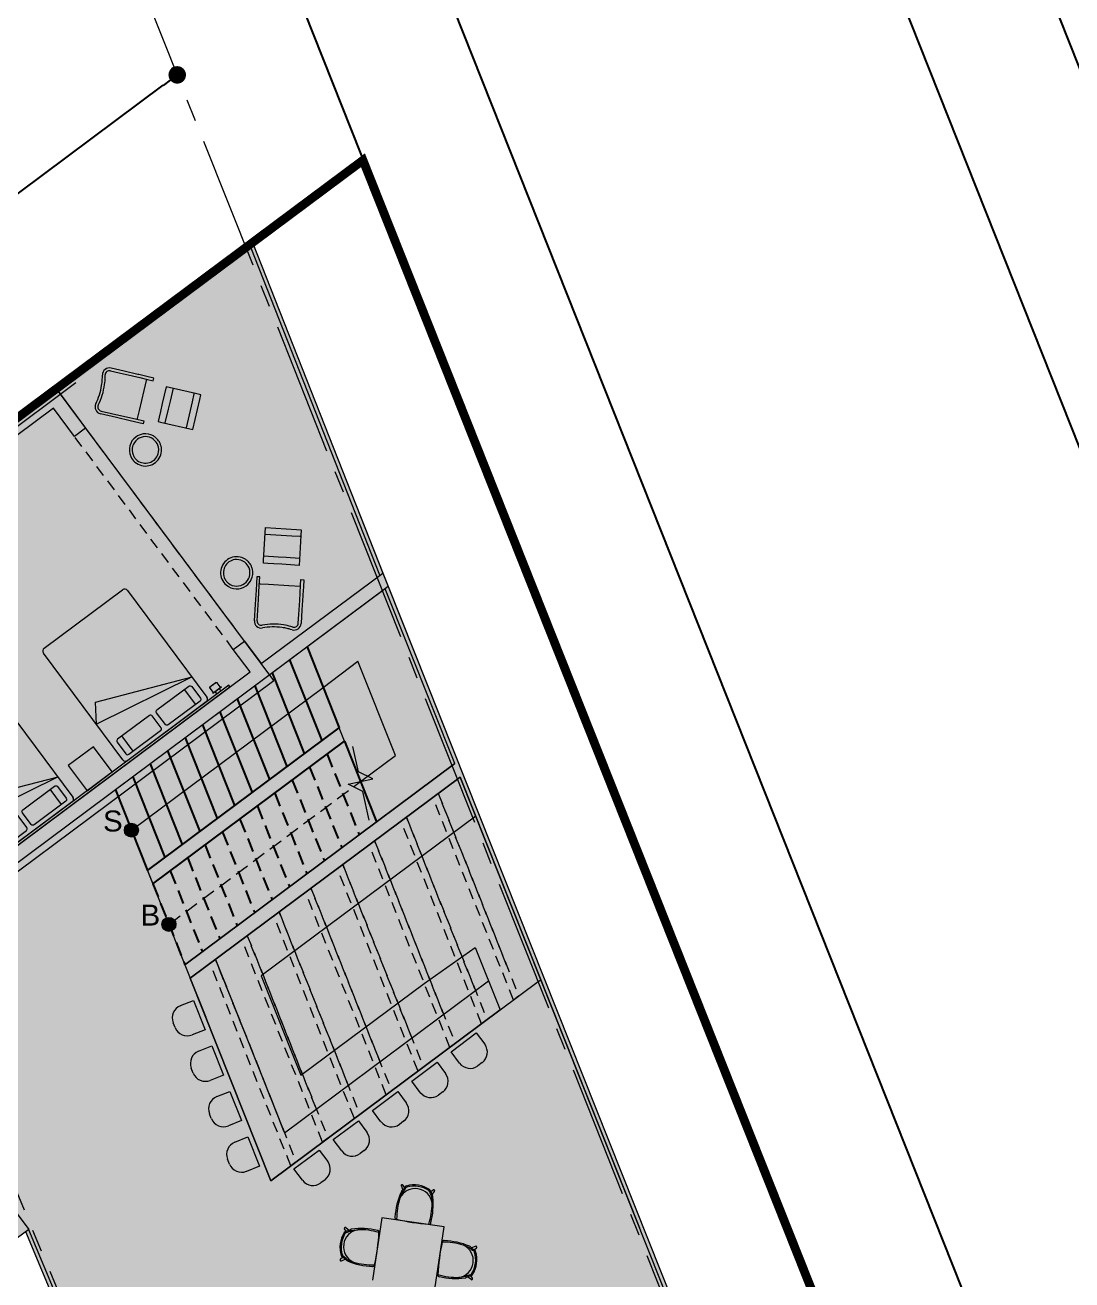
# Model space of a CAD drawing. Header units: metres. Extents: x -466 to 1322, y -1072 to 50.
# Drawn here: x 445.63 to 460.6, y -182.42 to -164.48 of the extents above; entities that cross this region are included whole.
import ezdxf

# ---------------------------------------------------------------- set-up
doc = ezdxf.new("R2010")
doc.units = ezdxf.units.M
for name, pattern in [('B1 P BAJA$0$HIDDEN', [9.525, 6.35, -3.175]), ('CENTER2', [28.575, 19.05, -3.175, 3.175, -3.175]), ('Hidden 1_16_', [0.002381, 0.001587, -0.00079375]), ('OCULTA2', [0.3, 0.2, -0.1])]:
    doc.linetypes.add(name, pattern=pattern)
for name, color, linetype, lineweight in [('A - Hatch muros', 4, 'Continuous', 0), ('A - MURO BAJO', 2, 'Continuous', 0), ('A - PROY', 250, 'B1 P BAJA$0$HIDDEN', 0), ('A-COTAS', 41, 'Continuous', 0), ('A-EJES', 61, 'CENTER2', 0), ('A-MUEBLES', 5, 'Continuous', 0), ('A-MURO INT', 4, 'Continuous', 0), ('S-STRS-ANNO', 30, 'Continuous', 9)]:
    doc.layers.add(name, color=color, linetype=linetype, lineweight=lineweight)
for name, color, linetype in [('AKU_Escalera', 5, 'Continuous'), ('AKU_Poligono', 1, 'Continuous'), ('Poligono Fisico', 3, 'Continuous')]:
    doc.layers.add(name, color=color, linetype=linetype)
for name, color, linetype, lineweight, true_color in [('Hatch escaleras', 7, 'Continuous', 0, 0x78372d), ('Hatch Exterior', 7, 'Continuous', 0, 0xa99b89), ('Hatch Interior', 7, 'Continuous', 0, 0xaf6350)]:
    doc.layers.add(name, color=color, linetype=linetype, lineweight=lineweight, true_color=true_color)
doc.styles.get("Standard").update_dxf_attribs({"font": 'arial.ttf'})
doc.dimstyles.new('ISO-25', dxfattribs={"dimscale": 0.1, "dimtxt": 2.5, "dimasz": 2.5, "dimexe": 1.25, "dimexo": 0.625, "dimtad": 1, "dimdsep": 46, "dimtxsty": 'Standard', "dimblk": 'DOT', "dimcen": 2.5, "dimadec": 0, "dimazin": 0, "dimtfac": 1, "dimtmove": 0, "dimatfit": 3, "dimfxl": 1, "dimarcsym": 0})

# ---------------------------------------------------------------- blocks, each defined once
blk = doc.blocks.new('Mure02pl')
at = {"color": 0, "linetype": 'ByBlock'}
for p, q in [((-0.75, -1.975), (-0.75, -0.075)), ((-0.7, -0.025), (0.7, -0.025)), ((-0.557, -0.086), (-0.557, -0.356)), ((0.557, -0.086), (0.557, -0.356)), ((0.75, -0.075), (0.75, -1.975)), ((0.571, -0.969), (-0.755, -0.433)), ((-0.755, -0.433), (0.749, -0.707)), ((0.749, -0.707), (0.571, -0.969)), ((0.7, -2.025), (-0.7, -2.025))]:
    blk.add_line(p, q, dxfattribs=at)
for points in [[(-0.068, -0.356), (-0.634, -0.356, -0.414214), (-0.664, -0.326), (-0.664, -0.116, -0.414214), (-0.634, -0.086), (-0.068, -0.086, -0.414214), (-0.038, -0.116), (-0.038, -0.326, -0.414214)], [(0.068, -0.356), (0.634, -0.356, 0.414214), (0.664, -0.326), (0.664, -0.116, 0.414214), (0.634, -0.086), (0.068, -0.086, 0.414214), (0.038, -0.116), (0.038, -0.326, 0.414214)]]:
    blk.add_lwpolyline(points, format="xyb", close=True, dxfattribs=at)
for centre, start, end in [((-0.7, -0.075), 90, 180), ((0.7, -0.075), 0, 90), ((-0.7, -1.975), 180, 270), ((0.7, -1.975), 270, 0)]:
    blk.add_arc(centre, 0.05, start, end, dxfattribs=at)
blk = doc.blocks.new('_Dot')
at = {"color": 0, "linetype": 'ByBlock', "lineweight": -2}
blk.add_line((-0.5, 0), (-1, 0), dxfattribs=at)
at = {"color": 0, "linetype": 'ByBlock', "const_width": 0.5}
blk.add_lwpolyline([(-0.25, 0, 1), (0.25, 0, 1)], format="xyb", close=True, dxfattribs=at)
blk = doc.blocks.new('*D59')
at = {"layer": 'A-COTAS', "color": 0, "lineweight": -2, "transparency": 16777216}
for p, q in [((447.771, -165.14), (447.734, -165.089)), ((441.175, -170.134), (447.608, -165.339)), ((440.937, -170.234), (440.9, -170.184))]:
    blk.add_line(p, q, dxfattribs=at)
at = {"layer": 'Defpoints', "color": 0, "transparency": 16777216}
for p in [(447.809, -165.19), (447.809, -165.19), (440.974, -170.284)]:
    blk.add_point(p, dxfattribs=at)
at = {"layer": 'A-COTAS', "color": 0, "lineweight": -2, "transparency": 16777216, "xscale": 0.25, "yscale": 0.25, "zscale": 0.25}
for p, rotation in [((447.809, -165.19), 36.6996102329027), ((440.974, -170.284), 216.6996102329027)]:
    blk.add_blockref('_Dot', p, dxfattribs=dict(at, rotation=rotation))
at = {"layer": 'A-COTAS', "color": 0, "transparency": 16777216, "insert": (444.278, -167.584), "char_height": 0.25, "attachment_point": 5, "rotation": 36.6996}
blk.add_mtext('8.52', dxfattribs=at)

msp = doc.modelspace()

# ---------------------------------------------------------------- hatches: boundary and pattern name
at = {"layer": 'A - Hatch muros', "transparency": 33554687}
h = msp.add_hatch(color=256, dxfattribs=at)
h.dxf.hatch_style = 1
h.paths.add_polyline_path([(420.665, -194.983), (419.341, -195.968), (418.267, -194.526), (416.663, -195.721), (417.738, -197.164), (413.467, -200.347), (408.291, -197.845), (446.082, -169.677), (446.5, -170.238), (446.34, -170.357), (446.041, -169.956), (408.675, -197.808), (413.445, -200.114), (417.458, -197.123), (416.383, -195.68), (418.307, -194.245), (419.383, -195.689), (420.545, -194.822), (421.066, -194.434), (418.855, -191.467), (419.015, -191.348), (421.346, -194.475), (420.665, -194.983)])
h = msp.add_hatch(color=256, dxfattribs=at)
h.dxf.hatch_style = 1
h.paths.add_polyline_path([(450.823, -172.504), (443.116, -178.248), (445.686, -181.695), (445.526, -181.815), (444.211, -180.051), (443.81, -180.35), (443.691, -180.189), (444.092, -179.891), (442.119, -177.245), (439.554, -179.157), (439.434, -178.997), (442, -177.084), (440.924, -175.641), (438.519, -177.434), (439.116, -178.236), (438.956, -178.355), (438.239, -177.393), (440.805, -175.481), (440.625, -175.24), (440.786, -175.121), (441.144, -175.602), (442.748, -174.407), (442.867, -174.567), (441.264, -175.762), (442.997, -178.087), (444.44, -177.012), (443.185, -175.328), (443.345, -175.208), (444.6, -176.892), (448.85, -173.725), (448.611, -173.404), (448.771, -173.285), (449.01, -173.605), (450.746, -172.311)])
h = msp.add_hatch(color=256, dxfattribs=at)
h.dxf.hatch_style = 1
h.paths.add_polyline_path([(447.384, -176.564), (447.461, -176.756), (450.2, -174.714), (450.123, -174.522)])
at = {"layer": 'Hatch escaleras', "transparency": 33554687}
h = msp.add_hatch(color=256, dxfattribs=at)
h.dxf.hatch_style = 1
h.paths.add_polyline_path([(446.925, -175.409), (447.92, -177.91), (451.776, -175.036), (450.781, -172.535)])
at = {"layer": 'Hatch Exterior', "transparency": 33554687}
h = msp.add_hatch(color=256, dxfattribs=at)
h.dxf.hatch_style = 1
h.paths.add_polyline_path([(452.157, -197.322), (445.643, -181.728), (426.443, -196.038), (425.129, -194.274), (443.848, -180.321), (442.653, -178.718), (449.19, -173.846), (446.082, -169.677), (448.887, -167.586), (459.547, -194.427)])
at = {"layer": 'Hatch Interior', "transparency": 33554687}
h = msp.add_hatch(color=256, dxfattribs=at)
h.dxf.hatch_style = 1
edge = h.paths.add_edge_path()
edge.add_line((417.738, -197.164), (419.386, -199.375))
edge.add_arc((419.72, -199.99), 0.7, 36.6996, 118.5178, ccw=False)
edge.add_line((420.281, -199.571), (421.644, -198.555))
edge.add_line((421.644, -198.555), (425.111, -200.231))
edge.add_line((425.111, -200.231), (423.817, -202.907))
edge.add_line((423.817, -202.907), (449.746, -215.443))
edge.add_line((449.746, -215.443), (452.227, -210.311))
edge.add_line((452.227, -210.311), (452.879, -208.96))
edge.add_line((452.879, -208.96), (426.283, -196.158))
edge.add_line((426.283, -196.158), (424.968, -194.394))
edge.add_line((424.968, -194.394), (443.848, -180.321))
edge.add_line((443.848, -180.321), (442.653, -178.718))
edge.add_line((442.653, -178.718), (449.19, -173.846))
edge.add_line((449.19, -173.846), (446.082, -169.677))
edge.add_line((446.082, -169.677), (408.291, -197.845))
edge.add_line((408.291, -197.845), (413.467, -200.347))
edge.add_line((413.467, -200.347), (417.738, -197.164))
at = {"layer": 'S-STRS-ANNO', "lineweight": 0}
h = msp.add_hatch(color=256, dxfattribs=at)
h.dxf.hatch_style = 1
edge = h.paths.add_edge_path()
edge.add_arc((447.154, -175.986), 0.1, 0, 360)
h = msp.add_hatch(color=256, dxfattribs=at)
h.dxf.hatch_style = 1
edge = h.paths.add_edge_path()
edge.add_arc((447.69, -177.333), 0.1, 0, 360)

# ---------------------------------------------------------------- linework, layer by layer
at = {"layer": 'A - MURO BAJO'}
for p, q in [((451.853, -175.228), (454.417, -181.67)), ((452.075, -175.786), (449.01, -178.07)), ((452.069, -177.665), (452.423, -178.556)), ((447.996, -178.103), (448.218, -178.66)), ((449.149, -180.998), (447.996, -178.103)), ((452.423, -178.556), (449.149, -180.998))]:
    msp.add_line(p, q, dxfattribs=at)
at = {"layer": 'A - MURO BAJO', "ltscale": 0.05}
for p, q in [((448.357, -177.834), (449.342, -180.313)), ((449.342, -180.313), (452.258, -178.14))]:
    msp.add_line(p, q, dxfattribs=at)
for points in [[(444.786, -170.642), (448.887, -167.586), (450.746, -172.311)], [(450.705, -172.342), (448.865, -167.665), (444.815, -170.68)], [(450.823, -172.504), (459.547, -194.427), (452.157, -197.322), (447.57, -186.34), (445.643, -181.728)], [(451.776, -175.036), (450.781, -172.535)], [(458.743, -192.541), (451.853, -175.228)], [(449.575, -179.491), (451.337, -178.178), (452.069, -177.665)], [(449.01, -178.07), (449.575, -179.491)], [(445.684, -181.697), (447.616, -186.321), (447.616, -186.321), (451.413, -195.412)]]:
    msp.add_lwpolyline(points, dxfattribs=at)
at = {"layer": 'A - MURO BAJO'}
msp.add_lwpolyline([(451.776, -175.036), (447.92, -177.91), (447.996, -178.103), (451.853, -175.228)], dxfattribs=at)
at = {"layer": 'A - PROY', "color": 250, "linetype": 'Hidden 1_16_', "ltscale": 100}
for points in [[(448.611, -173.404), (446.34, -170.357)], [(448.771, -173.285), (446.5, -170.238)], [(452.517, -177.916), (451.54, -175.461), (452.692, -178.357), (452.615, -178.415), (451.463, -175.519)], [(452.062, -178.255), (451.085, -175.8), (452.238, -178.696), (452.16, -178.754), (451.008, -175.858)], [(451.607, -178.594), (450.631, -176.139), (451.783, -179.035), (451.705, -179.093), (450.553, -176.197)], [(451.152, -178.932), (450.176, -176.478), (451.328, -179.374), (451.251, -179.432), (450.098, -176.536)], [(450.698, -179.271), (449.721, -176.817), (450.873, -179.713), (450.796, -179.771), (449.644, -176.875)], [(450.243, -179.61), (449.266, -177.156), (450.418, -180.052), (450.341, -180.11), (449.189, -177.214)], [(449.788, -179.949), (448.811, -177.495), (449.964, -180.391), (449.886, -180.448), (448.734, -177.553)], [(449.334, -180.288), (448.357, -177.834), (449.509, -180.73), (449.432, -180.787), (448.28, -177.892)]]:
    msp.add_lwpolyline(points, dxfattribs=at)
at = {"layer": 'A - PROY'}
msp.add_lwpolyline([(451.853, -175.228), (447.996, -178.103), (449.149, -180.998), (452.967, -178.151), (453.005, -178.124), (451.853, -175.228)], dxfattribs=at)
at = {"layer": 'A-EJES', "ltscale": 0.1}
for p, q in [((459.458, -194.462), (447.271, -163.837)), ((452.233, -197.238), (440.431, -168.983)), ((446.36, -169.594), (404.656, -200.679))]:
    msp.add_line(p, q, dxfattribs=at)
at = {"layer": 'A-MUEBLES', "lineweight": 0}
for p, q in [((446.854, -169.42), (446.977, -169.449)), ((447.053, -169.426), (446.863, -169.381)), ((446.977, -169.449), (447.171, -169.494)), ((447.248, -169.471), (447.053, -169.426)), ((447.171, -169.494), (447.274, -169.518)), ((447.261, -169.474), (447.248, -169.471)), ((447.373, -169.5), (447.261, -169.474)), ((447.475, -169.524), (447.373, -169.5)), ((447.274, -169.518), (447.386, -169.544)), ((447.368, -169.54), (447.33, -169.703)), ((447.386, -169.544), (447.465, -169.563)), ((447.465, -169.563), (447.475, -169.524)), ((447.651, -169.647), (447.595, -169.888)), ((448.069, -169.744), (447.651, -169.647)), ((447.33, -169.703), (447.264, -169.989)), ((448.032, -170.259), (448.132, -169.829)), ((448.148, -169.762), (448.069, -169.744)), ((448.132, -169.829), (448.148, -169.762)), ((446.94, -170.087), (446.711, -170.034)), ((446.72, -169.995), (447.016, -170.064)), ((447.264, -169.989), (447.238, -170.101)), ((447.569, -170.001), (447.55, -170.082)), ((447.595, -169.888), (447.569, -170.001)), ((447.135, -170.133), (446.94, -170.087)), ((447.016, -170.064), (447.211, -170.109)), ((447.323, -170.176), (447.135, -170.133)), ((447.211, -170.109), (447.332, -170.137)), ((447.238, -170.101), (447.234, -170.115)), ((447.332, -170.137), (447.323, -170.176)), ((447.55, -170.082), (447.536, -170.144)), ((447.536, -170.144), (447.571, -170.152)), ((447.571, -170.152), (448.032, -170.259)), ((449.044, -172.134), (449.073, -171.661)), ((449.073, -171.661), (449.513, -171.688)), ((449.513, -171.688), (449.582, -171.692)), ((449.577, -171.773), (449.55, -172.201)), ((449.582, -171.692), (449.577, -171.773)), ((449.041, -172.17), (449.044, -172.134)), ((449.104, -172.174), (449.041, -172.17)), ((449.188, -172.179), (449.104, -172.174)), ((449.303, -172.186), (449.188, -172.179)), ((449.55, -172.201), (449.303, -172.186)), ((448.949, -172.365), (448.937, -172.557)), ((448.989, -172.367), (448.949, -172.365)), ((448.982, -172.491), (448.989, -172.367)), ((448.937, -172.557), (448.925, -172.757)), ((448.969, -172.69), (448.982, -172.491)), ((448.997, -172.468), (448.983, -172.467)), ((449.112, -172.475), (448.997, -172.468)), ((449.405, -172.493), (449.112, -172.475)), ((449.572, -172.503), (449.405, -172.493)), ((449.566, -172.599), (449.573, -172.484)), ((449.573, -172.484), (449.578, -172.403)), ((449.578, -172.403), (449.618, -172.406)), ((449.612, -172.51), (449.605, -172.625)), ((449.618, -172.406), (449.612, -172.51)), ((448.951, -172.994), (448.969, -172.69)), ((449.547, -172.904), (449.56, -172.704)), ((449.56, -172.704), (449.566, -172.599)), ((449.604, -172.638), (449.592, -172.837)), ((449.605, -172.625), (449.604, -172.638)), ((448.925, -172.757), (448.911, -172.992)), ((449.54, -173.03), (449.547, -172.904)), ((449.592, -172.837), (449.58, -173.033))]:
    msp.add_line(p, q, dxfattribs=at)
at = {"layer": 'A-MUEBLES', "color": 254, "lineweight": 0}
for p, q in [((447.749, -169.67), (447.706, -169.855)), ((447.706, -169.855), (447.679, -169.967)), ((448.022, -169.863), (447.935, -170.237)), ((448.048, -169.75), (448.022, -169.863)), ((448.051, -169.74), (448.048, -169.75)), ((447.679, -169.967), (447.633, -170.166)), ((449.449, -171.784), (449.066, -171.761)), ((449.565, -171.791), (449.449, -171.784)), ((449.576, -171.792), (449.565, -171.791)), ((449.252, -172.083), (449.048, -172.07)), ((449.367, -172.09), (449.252, -172.083)), ((449.557, -172.101), (449.367, -172.09))]:
    msp.add_line(p, q, dxfattribs=at)
at = {"layer": 'A-MUEBLES'}
for p, q in [((448.368, -173.876), (448.277, -173.944)), ((448.277, -173.944), (448.294, -173.931)), ((448.277, -173.956), (448.323, -174.017)), ((448.317, -174.028), (448.437, -173.938)), ((448.44, -173.942), (448.32, -174.032)), ((448.351, -173.889), (448.368, -173.876)), ((448.425, -173.94), (448.379, -173.879)), ((448.435, -173.997), (448.41, -173.964)), ((448.437, -173.938), (448.435, -173.94)), ((448.44, -173.942), (448.437, -173.938)), ((448.438, -173.943), (448.44, -173.942)), ((448.319, -174.027), (448.317, -174.028)), ((448.317, -174.028), (448.32, -174.032)), ((448.32, -174.032), (448.322, -174.03)), ((448.349, -174.009), (448.374, -174.042)), ((448.435, -173.997), (448.374, -174.042))]:
    msp.add_line(p, q, dxfattribs=at)
at = {"layer": 'A-MUEBLES', "color": 5}
for p, q in [((447.856, -178.495), (448.044, -178.42)), ((448.044, -178.42), (448.21, -178.839)), ((447.779, -178.809), (447.751, -178.739)), ((448.21, -178.839), (448.022, -178.913)), ((451.723, -179.155), (452.083, -178.886)), ((452.083, -178.886), (452.204, -179.048)), ((448.115, -179.146), (448.303, -179.071)), ((448.303, -179.071), (448.469, -179.489)), ((451.844, -179.317), (451.723, -179.155)), ((451.161, -179.573), (451.522, -179.304)), ((451.522, -179.304), (451.643, -179.466)), ((452.166, -179.31), (452.106, -179.355)), ((448.037, -179.459), (448.01, -179.389)), ((448.469, -179.489), (448.281, -179.564)), ((448.373, -179.796), (448.562, -179.721)), ((448.562, -179.721), (448.728, -180.139)), ((450.6, -179.992), (450.961, -179.723)), ((450.961, -179.723), (451.082, -179.885)), ((451.283, -179.735), (451.161, -179.573)), ((451.605, -179.729), (451.545, -179.774)), ((448.296, -180.109), (448.269, -180.04)), ((450.721, -180.154), (450.6, -179.992)), ((448.728, -180.139), (448.54, -180.214)), ((450.039, -180.41), (450.4, -180.141)), ((450.4, -180.141), (450.521, -180.303)), ((451.044, -180.147), (450.984, -180.192)), ((448.632, -180.446), (448.82, -180.372)), ((448.82, -180.372), (448.987, -180.79)), ((450.16, -180.572), (450.039, -180.41)), ((449.478, -180.829), (449.839, -180.56)), ((449.839, -180.56), (449.96, -180.722)), ((450.483, -180.566), (450.423, -180.611)), ((448.555, -180.76), (448.527, -180.69)), ((448.987, -180.79), (448.799, -180.865)), ((449.599, -180.991), (449.478, -180.829)), ((449.922, -180.984), (449.862, -181.029)), ((451.03, -181.158), (450.991, -181.247)), ((451.014, -181.078), (451.034, -181.131)), ((451.061, -181.093), (451.036, -181.061)), ((451.433, -181.152), (451.466, -181.128)), ((451.483, -181.151), (451.447, -181.195)), ((451.442, -181.223), (451.452, -181.319)), ((450.732, -181.528), (450.602, -182.419)), ((451.623, -181.658), (450.732, -181.528)), ((450.224, -181.721), (450.2, -181.688)), ((450.223, -181.671), (450.267, -181.705)), ((450.295, -181.71), (450.391, -181.698)), ((451.493, -182.548), (451.623, -181.658)), ((451.988, -181.955), (451.899, -181.918)), ((452.068, -181.937), (452.016, -181.958)), ((452.054, -181.984), (452.086, -181.959)), ((450.173, -182.094), (450.142, -182.119)), ((450.159, -182.142), (450.211, -182.12)), ((450.239, -182.123), (450.329, -182.16)), ((451.932, -182.368), (451.836, -182.38)), ((452.004, -182.407), (451.96, -182.373)), ((452.003, -182.358), (452.027, -182.391))]:
    msp.add_line(p, q, dxfattribs=at)
at = {"layer": 'A-MUEBLES'}
msp.add_lwpolyline([(444.855, -176.665), (444.873, -176.689), (448.563, -173.938), (448.545, -173.914), (444.855, -176.665)], dxfattribs=at)
at = {"layer": 'A-MUEBLES', "flags": 128}
for points in [[(448.277, -173.956), (448.277, -173.955), (448.277, -173.955), (448.276, -173.955), (448.276, -173.954), (448.276, -173.954), (448.276, -173.954), (448.276, -173.953), (448.276, -173.953), (448.276, -173.952), (448.276, -173.952), (448.275, -173.952), (448.275, -173.951), (448.275, -173.951), (448.275, -173.951), (448.275, -173.95), (448.275, -173.95), (448.275, -173.95), (448.275, -173.949), (448.275, -173.949), (448.275, -173.948), (448.275, -173.948), (448.276, -173.948), (448.276, -173.947), (448.276, -173.947), (448.276, -173.947), (448.276, -173.946), (448.276, -173.946), (448.276, -173.946), (448.276, -173.945), (448.277, -173.945), (448.277, -173.945), (448.277, -173.944), (448.277, -173.944)], [(448.277, -173.944), (448.279, -173.942), (448.281, -173.939), (448.283, -173.937), (448.285, -173.935), (448.286, -173.934)], [(448.286, -173.934), (448.296, -173.926), (448.306, -173.918), (448.31, -173.915)], [(448.331, -173.899), (448.331, -173.899), (448.331, -173.899), (448.331, -173.899), (448.331, -173.899), (448.331, -173.899), (448.33, -173.899), (448.33, -173.899), (448.33, -173.9), (448.33, -173.9), (448.33, -173.9), (448.33, -173.9), (448.33, -173.9), (448.329, -173.9), (448.329, -173.9), (448.329, -173.901), (448.329, -173.901), (448.328, -173.901), (448.328, -173.901), (448.328, -173.901), (448.328, -173.902), (448.327, -173.902), (448.327, -173.902), (448.327, -173.902), (448.326, -173.902), (448.326, -173.903), (448.326, -173.903), (448.325, -173.903), (448.325, -173.904), (448.324, -173.904), (448.324, -173.904), (448.324, -173.904), (448.323, -173.905), (448.323, -173.905), (448.323, -173.905), (448.322, -173.906), (448.322, -173.906), (448.321, -173.906), (448.321, -173.906), (448.32, -173.907), (448.32, -173.907), (448.32, -173.907), (448.319, -173.908), (448.319, -173.908), (448.318, -173.908), (448.318, -173.909), (448.318, -173.909), (448.317, -173.909), (448.317, -173.91), (448.316, -173.91), (448.316, -173.91), (448.316, -173.91), (448.315, -173.911), (448.315, -173.911), (448.315, -173.911), (448.314, -173.911), (448.314, -173.912), (448.314, -173.912), (448.313, -173.912), (448.313, -173.912), (448.313, -173.913), (448.312, -173.913), (448.312, -173.913), (448.312, -173.913), (448.312, -173.913), (448.311, -173.914), (448.311, -173.914), (448.311, -173.914), (448.311, -173.914), (448.311, -173.914), (448.311, -173.914), (448.31, -173.914), (448.31, -173.914), (448.31, -173.914), (448.31, -173.914), (448.31, -173.915), (448.31, -173.915), (448.31, -173.915), (448.31, -173.915)], [(448.31, -173.915), (448.31, -173.915), (448.31, -173.915), (448.31, -173.915), (448.31, -173.915), (448.31, -173.914), (448.31, -173.914), (448.31, -173.914), (448.311, -173.914), (448.311, -173.914), (448.311, -173.914), (448.311, -173.914), (448.311, -173.914), (448.311, -173.914), (448.312, -173.913), (448.312, -173.913), (448.312, -173.913), (448.312, -173.913), (448.313, -173.913), (448.313, -173.912), (448.313, -173.912), (448.313, -173.912), (448.314, -173.912), (448.314, -173.912), (448.314, -173.911), (448.315, -173.911), (448.315, -173.911), (448.315, -173.911), (448.316, -173.91), (448.316, -173.91), (448.317, -173.91), (448.317, -173.909), (448.317, -173.909), (448.318, -173.909), (448.318, -173.909), (448.319, -173.908), (448.319, -173.908), (448.319, -173.908), (448.32, -173.907), (448.32, -173.907), (448.321, -173.907), (448.321, -173.906), (448.321, -173.906), (448.322, -173.906), (448.322, -173.905), (448.323, -173.905), (448.323, -173.905), (448.324, -173.905), (448.324, -173.904), (448.324, -173.904), (448.325, -173.904), (448.325, -173.903), (448.325, -173.903), (448.326, -173.903), (448.326, -173.903), (448.326, -173.902), (448.327, -173.902), (448.327, -173.902), (448.327, -173.902), (448.328, -173.901), (448.328, -173.901), (448.328, -173.901), (448.329, -173.901), (448.329, -173.901), (448.329, -173.9), (448.329, -173.9), (448.329, -173.9), (448.33, -173.9), (448.33, -173.9), (448.33, -173.9), (448.33, -173.9), (448.33, -173.9), (448.33, -173.899), (448.33, -173.899), (448.331, -173.899), (448.331, -173.899), (448.331, -173.899), (448.331, -173.899), (448.331, -173.899)], [(448.331, -173.899), (448.341, -173.892), (448.351, -173.885), (448.356, -173.882)], [(448.356, -173.882), (448.359, -173.881), (448.361, -173.879), (448.364, -173.878), (448.367, -173.877), (448.368, -173.876)], [(448.368, -173.876), (448.369, -173.876), (448.369, -173.876), (448.369, -173.876), (448.37, -173.876), (448.37, -173.876), (448.37, -173.876), (448.371, -173.876), (448.371, -173.876), (448.371, -173.876), (448.372, -173.876), (448.372, -173.876), (448.373, -173.876), (448.373, -173.876), (448.373, -173.876), (448.374, -173.876), (448.374, -173.876), (448.374, -173.876), (448.375, -173.876), (448.375, -173.876), (448.376, -173.876), (448.376, -173.876), (448.376, -173.877), (448.377, -173.877), (448.377, -173.877), (448.377, -173.877), (448.377, -173.877), (448.378, -173.878), (448.378, -173.878), (448.378, -173.878), (448.379, -173.878), (448.379, -173.879), (448.379, -173.879), (448.379, -173.879)], [(448.42, -173.952), (448.42, -173.951), (448.421, -173.951), (448.422, -173.95), (448.422, -173.95), (448.423, -173.95), (448.423, -173.949), (448.423, -173.949), (448.423, -173.949), (448.424, -173.949), (448.424, -173.949)], [(448.424, -173.949), (448.424, -173.949), (448.423, -173.949), (448.423, -173.949), (448.423, -173.949)], [(448.425, -173.94), (448.425, -173.941), (448.425, -173.941), (448.425, -173.941), (448.425, -173.941), (448.425, -173.941), (448.426, -173.942), (448.426, -173.942), (448.426, -173.942), (448.426, -173.942), (448.426, -173.943), (448.426, -173.943), (448.426, -173.943), (448.426, -173.943), (448.426, -173.944), (448.426, -173.944), (448.426, -173.944), (448.426, -173.944), (448.426, -173.944), (448.426, -173.945), (448.426, -173.945), (448.426, -173.945), (448.426, -173.945), (448.426, -173.946), (448.426, -173.946), (448.426, -173.946), (448.426, -173.946), (448.425, -173.946), (448.425, -173.947), (448.425, -173.947), (448.425, -173.947), (448.425, -173.947), (448.425, -173.947), (448.425, -173.948), (448.425, -173.948), (448.424, -173.948), (448.424, -173.948), (448.424, -173.948), (448.424, -173.949), (448.424, -173.949)], [(448.331, -174.018), (448.331, -174.018), (448.33, -174.018), (448.33, -174.018), (448.33, -174.018), (448.33, -174.019), (448.329, -174.019), (448.329, -174.019), (448.329, -174.019), (448.329, -174.019), (448.329, -174.019), (448.328, -174.019), (448.328, -174.019), (448.328, -174.019), (448.328, -174.019), (448.327, -174.019), (448.327, -174.019), (448.327, -174.019), (448.327, -174.019), (448.326, -174.019), (448.326, -174.019), (448.326, -174.019), (448.326, -174.019), (448.326, -174.019), (448.325, -174.019), (448.325, -174.019), (448.325, -174.018), (448.325, -174.018), (448.324, -174.018), (448.324, -174.018), (448.324, -174.018), (448.324, -174.018), (448.324, -174.018), (448.324, -174.018), (448.323, -174.017), (448.323, -174.017), (448.323, -174.017), (448.323, -174.017), (448.323, -174.017), (448.323, -174.017)]]:
    msp.add_lwpolyline(points, dxfattribs=at)
at = {"layer": 'A-MUEBLES'}
msp.add_lwpolyline([(446.612, -174.794), (446.251, -175.063), (446.52, -175.424), (446.881, -175.155)], close=True, dxfattribs=at)
at = {"layer": 'A-MUEBLES', "lineweight": 0}
for centre, radius, start, end in [((445.845, -169.489), 0.895, 357.8945, 0.5685), ((446.84, -169.479), 0.1, 76.9108, 180.5685), ((445.845, -169.489), 0.935, 352.1495, 358.7419), ((446.84, -169.479), 0.06, 76.9108, 180.5685), ((445.845, -169.489), 0.935, 358.7419, 0.5685), ((445.845, -169.489), 0.895, 333.253, 350.9514), ((445.845, -169.489), 0.935, 333.253, 352.1495), ((445.845, -169.489), 0.895, 350.9514, 353.7397), ((445.845, -169.489), 0.895, 353.7397, 357.8945), ((446.734, -169.937), 0.1, 153.253, 256.9108), ((446.734, -169.937), 0.06, 153.253, 256.9108), ((447.354, -170.551), 0.23, 126.6805, 204.2853), ((447.354, -170.551), 0.23, 98.0434, 126.6805), ((447.354, -170.551), 0.23, 60.1654, 98.0434), ((447.354, -170.551), 0.23, 49.0758, 60.1654), ((447.354, -170.551), 0.23, 29.7574, 49.0758), ((447.354, -170.551), 0.23, 23.7709, 29.7574), ((447.354, -170.551), 0.23, 335.3176, 2.0651), ((447.354, -170.551), 0.23, 13.1957, 23.7709), ((447.354, -170.551), 0.23, 2.0651, 13.1957), ((447.354, -170.551), 0.23, 204.2853, 229.5902), ((447.354, -170.551), 0.23, 229.5902, 335.3176), ((448.659, -172.308), 0.23, 98.0816, 203.8091), ((448.659, -172.308), 0.23, 71.3341, 98.0816), ((448.659, -172.308), 0.23, 60.2036, 71.3341), ((448.659, -172.308), 0.23, 49.6283, 60.2036), ((448.659, -172.308), 0.23, 43.6418, 49.6283), ((448.659, -172.308), 0.23, 24.3234, 43.6418), ((448.659, -172.308), 0.23, 13.2338, 24.3234), ((448.659, -172.308), 0.23, 335.3558, 13.2338), ((448.659, -172.308), 0.23, 203.8091, 229.114), ((448.659, -172.308), 0.23, 229.114, 306.7187), ((448.659, -172.308), 0.23, 306.7187, 335.3558), ((449.011, -172.998), 0.1, 176.4884, 280.1462), ((449.011, -172.998), 0.06, 176.4884, 280.1462), ((449.186, -173.977), 0.935, 81.2498, 100.1462), ((449.186, -173.977), 0.895, 82.4479, 100.1462), ((449.186, -173.977), 0.895, 79.6596, 82.4479), ((449.186, -173.977), 0.935, 74.6573, 81.2498), ((449.186, -173.977), 0.895, 75.5047, 79.6596), ((449.186, -173.977), 0.935, 72.8307, 74.6573), ((449.48, -173.026), 0.1, 252.8307, 356.4884), ((449.48, -173.026), 0.06, 252.8307, 356.4884), ((449.186, -173.977), 0.895, 72.8307, 75.5047)]:
    msp.add_arc(centre, radius, start, end, dxfattribs=at)
at = {"layer": 'A-MUEBLES', "color": 254, "lineweight": 0}
for centre, start, end in [((447.354, -170.551), 126.6805, 201.6805), ((447.354, -170.551), 90.9626, 126.6805), ((447.354, -170.551), 51.6805, 90.9626), ((447.354, -170.551), 21.0833, 51.627), ((447.354, -170.551), 342.3984, 21.0833), ((447.354, -170.551), 201.7341, 216.6805), ((447.354, -170.551), 216.6805, 232.2777), ((447.354, -170.551), 232.2777, 342.3984), ((448.659, -172.308), 91.0008, 201.1215), ((448.659, -172.308), 52.3159, 91.0008), ((448.659, -172.308), 21.7723, 52.3159), ((448.659, -172.308), 201.1215, 216.7187), ((448.659, -172.308), 306.7187, 342.4366), ((448.659, -172.308), 342.4366, 21.7187), ((448.659, -172.308), 216.7187, 231.6651), ((448.659, -172.308), 231.7187, 306.7187)]:
    msp.add_arc(centre, 0.19, start, end, dxfattribs=at)
at = {"layer": 'A-MUEBLES', "color": 5}
for centre, radius, start, end in [((447.925, -178.67), 0.187, 111.7004, 201.7004), ((447.953, -178.739), 0.187, 201.7004, 291.7004), ((448.184, -179.32), 0.187, 111.7004, 201.7004), ((452.054, -179.16), 0.188, 306.7188, 36.7188), ((451.994, -179.205), 0.187, 216.7188, 306.7188), ((448.212, -179.39), 0.187, 201.7004, 291.7004), ((451.493, -179.579), 0.188, 306.7188, 36.7188), ((448.443, -179.97), 0.187, 111.7004, 201.7004), ((450.932, -179.997), 0.188, 306.7188, 36.7188), ((451.433, -179.623), 0.187, 216.7188, 306.7188), ((448.471, -180.04), 0.187, 201.7004, 291.7004), ((450.872, -180.042), 0.187, 216.7188, 306.7188), ((448.702, -180.621), 0.187, 111.7004, 201.7004), ((450.371, -180.416), 0.187, 306.7188, 36.7188), ((450.311, -180.46), 0.187, 216.7188, 306.7188), ((448.729, -180.69), 0.187, 201.7004, 291.7004), ((449.81, -180.834), 0.187, 306.7188, 36.7188), ((449.75, -180.879), 0.187, 216.7188, 306.7188), ((451.972, -181.586), 1.053, 156.1119, 176.3177), ((451.211, -181.353), 0.244, 8.0759, 154.126), ((451.211, -181.353), 0.244, 8.0759, 154.126), ((451.048, -181.177), 0.0425, 133.2522, 156.1119), ((451.025, -181.069), 0.0141, 37.1157, 217.4292), ((450.857, -180.974), 0.236, 313.2522, 329.863), ((450.857, -180.974), 0.253, 313.2522, 329.863), ((451.098, -181.114), 0.0425, 106.1918, 149.863), ((451.098, -181.114), 0.0255, 106.1918, 149.863), ((451.196, -181.45), 0.392, 56.0102, 106.1918), ((451.196, -181.45), 0.375, 56.0102, 106.1918), ((451.391, -181.16), 0.0255, 12.3389, 56.0102), ((451.391, -181.16), 0.0425, 12.3389, 56.0102), ((451.664, -181.1), 0.253, 192.3389, 208.9497), ((451.664, -181.1), 0.236, 192.3389, 208.9497), ((451.475, -181.14), 0.0141, 304.7727, 125.0862), ((451.897, -181.542), 0.952, 161.939, 180.263), ((450.5, -181.324), 0.952, 341.939, 0.263), ((450.414, -181.342), 1.053, 345.8843, 6.09), ((451.42, -181.235), 0.0425, 6.09, 28.9497), ((450.942, -181.525), 0.022, 164.0427, 275.7599), ((450.43, -181.939), 0.244, 99.2732, 245.3233), ((450.43, -181.939), 0.244, 99.2732, 245.3233), ((450.211, -181.679), 0.0141, 35.97, 216.2835), ((450.168, -181.491), 0.236, 283.5362, 300.147), ((450.308, -181.732), 0.0425, 97.2873, 120.147), ((450.436, -182.735), 1.053, 77.0816, 97.2873), ((450.415, -182.65), 0.952, 73.1363, 91.4603), ((451.558, -179.125), 2.499, 255.7124, 266.4895), ((451.414, -181.599), 0.022, 246.442, 358.1592), ((450.527, -181.952), 0.392, 147.2075, 197.3891), ((450.527, -181.952), 0.375, 147.2075, 197.3891), ((450.233, -181.762), 0.0425, 103.5362, 147.2075), ((450.233, -181.762), 0.0255, 103.5362, 147.2075), ((450.168, -181.491), 0.253, 283.5362, 300.147), ((448.195, -181.635), 2.499, 346.9097, 357.6868), ((450.671, -181.73), 0.022, 337.6393, 89.3565), ((454.032, -182.443), 2.499, 166.9097, 177.6868), ((451.62, -181.875), 0.022, 75.24, 186.9572), ((451.622, -182.829), 0.952, 73.1363, 91.4603), ((451.58, -182.906), 1.053, 67.3092, 87.515), ((450.193, -182.056), 0.0255, 197.3891, 241.0603), ((451.797, -182.14), 0.244, 279.2732, 65.3233), ((451.797, -182.14), 0.244, 279.2732, 65.3233), ((451.97, -181.973), 0.0425, 44.4495, 67.3092), ((452.169, -181.778), 0.253, 224.4495, 241.0603), ((452.169, -181.778), 0.236, 224.4495, 241.0603), ((451.7, -182.127), 0.375, 327.2075, 17.3891), ((451.7, -182.127), 0.392, 327.2075, 17.3891), ((452.034, -182.022), 0.0255, 17.3891, 61.0603), ((452.034, -182.022), 0.0425, 17.3891, 61.0603), ((452.077, -181.948), 0.0141, 308.313, 128.6265), ((450.15, -182.13), 0.0141, 128.313, 308.6265), ((450.193, -182.056), 0.0425, 197.3891, 241.0603), ((450.058, -182.3), 0.236, 44.4495, 61.0603), ((450.058, -182.3), 0.253, 44.4495, 61.0603), ((450.257, -182.105), 0.0425, 224.4495, 247.3092), ((450.647, -181.172), 1.053, 247.3092, 267.515), ((450.605, -181.249), 0.952, 253.1363, 271.4603), ((450.607, -182.204), 0.022, 255.24, 6.9572), ((451.556, -182.348), 0.022, 157.6393, 269.3565), ((451.812, -181.428), 0.952, 253.1363, 271.4603), ((451.791, -181.343), 1.053, 257.0816, 277.2873), ((451.919, -182.346), 0.0425, 277.2873, 300.147), ((452.059, -182.587), 0.253, 103.5362, 120.147), ((452.059, -182.587), 0.236, 103.5362, 120.147), ((451.994, -182.316), 0.0255, 283.5362, 327.2075), ((451.994, -182.316), 0.0425, 283.5362, 327.2075), ((452.016, -182.399), 0.0141, 215.97, 36.2835)]:
    msp.add_arc(centre, radius, start, end, dxfattribs=at)
at = {"layer": 'A-MURO INT'}
for points in [[(420.665, -194.983), (419.341, -195.968), (418.267, -194.526), (416.663, -195.721), (417.738, -197.164), (413.467, -200.347), (408.291, -197.845), (446.082, -169.677), (446.5, -170.238), (446.34, -170.357), (446.041, -169.956), (408.675, -197.808), (413.445, -200.114), (417.458, -197.123), (416.383, -195.68), (418.307, -194.245), (419.383, -195.689), (420.545, -194.822), (421.066, -194.434), (418.855, -191.467), (419.015, -191.348), (421.346, -194.475), (420.665, -194.983)], [(447.384, -176.564), (447.461, -176.756), (450.2, -174.714), (450.123, -174.522), (447.384, -176.564)]]:
    msp.add_lwpolyline(points, close=True, dxfattribs=at)
msp.add_lwpolyline([(444.6, -176.892), (448.85, -173.725), (448.611, -173.404), (448.771, -173.285), (449.01, -173.605), (450.746, -172.311), (450.823, -172.504), (443.116, -178.248), (445.686, -181.695), (445.526, -181.815)], dxfattribs=at)
at = {"layer": 'AKU_Escalera'}
for p, q in [((449.664, -173.368), (450.123, -174.522)), ((449.415, -173.553), (449.874, -174.707)), ((449.166, -173.739), (449.625, -174.893)), ((448.917, -173.924), (449.376, -175.079)), ((448.668, -174.11), (449.127, -175.264)), ((448.419, -174.296), (448.878, -175.45)), ((447.384, -176.564), (450.123, -174.522)), ((448.17, -174.481), (448.629, -175.635)), ((447.921, -174.667), (448.38, -175.821)), ((447.461, -176.756), (450.2, -174.714)), ((447.672, -174.852), (448.131, -176.007)), ((450.2, -174.714), (450.659, -175.868)), ((447.423, -175.038), (447.882, -176.192)), ((447.174, -175.224), (447.633, -176.378)), ((446.925, -175.409), (447.384, -176.564))]:
    msp.add_line(p, q, dxfattribs=at)
at = {"layer": 'AKU_Escalera', "linetype": 'OCULTA2'}
for p, q in [((449.951, -174.9), (450.41, -176.054)), ((449.702, -175.085), (450.161, -176.24)), ((449.453, -175.271), (449.912, -176.425)), ((449.204, -175.457), (449.663, -176.611)), ((448.955, -175.642), (449.414, -176.797)), ((448.706, -175.828), (449.165, -176.982)), ((448.457, -176.013), (448.916, -177.168)), ((448.208, -176.199), (448.667, -177.353)), ((447.959, -176.385), (448.418, -177.539)), ((447.71, -176.57), (448.169, -177.725)), ((447.461, -176.756), (447.92, -177.91))]:
    msp.add_line(p, q, dxfattribs=at)
at = {"layer": 'AKU_Poligono'}
for points in [[(424.696, -101.525), (492.187, -271.466), (495.013, -292.582)], [(426.87, -101.582), (494.137, -270.957), (496.995, -292.317)], [(433.393, -101.751), (494.081, -254.56), (579.926, -238.703)], [(435.568, -101.807), (495.343, -252.32), (579.595, -236.73)]]:
    msp.add_lwpolyline(points, dxfattribs=at)
at = {"layer": 'Hatch escaleras'}
msp.add_lwpolyline([(446.925, -175.409), (447.92, -177.91), (451.776, -175.036), (450.781, -172.535), (446.925, -175.409)], dxfattribs=at)
at = {"layer": 'Hatch Interior'}
msp.add_lwpolyline([(417.738, -197.164), (419.386, -199.375, -0.372981), (420.281, -199.571), (421.644, -198.555), (425.111, -200.231), (423.817, -202.907), (449.746, -215.443), (452.227, -210.311), (452.879, -208.96), (426.278, -196.1), (424.968, -194.394), (443.848, -180.321), (442.653, -178.718), (449.19, -173.846), (446.082, -169.677), (408.291, -197.845), (413.467, -200.347)], format="xyb", close=True, dxfattribs=at)
at = {"layer": 'Poligono Fisico', "color": 5, "linetype": 'OCULTA2', "const_width": 0.125}
msp.add_lwpolyline([(450.856, -218.239), (409.06, -197.271), (450.464, -166.41), (465.813, -205.058)], close=True, dxfattribs=at)
at = {"layer": 'S-STRS-ANNO'}
for p, q in [((449.894, -173.945), (450.392, -173.573)), ((450.927, -174.92), (450.392, -173.573)), ((447.154, -175.986), (449.894, -173.945)), ((450.429, -175.291), (450.927, -174.92))]:
    msp.add_line(p, q, dxfattribs=at)
at = {"layer": 'S-STRS-ANNO', "lineweight": 0}
for p, q in [((450.398, -175.151), (450.319, -174.789)), ((450.605, -175.253), (450.398, -175.151)), ((450.253, -175.33), (450.605, -175.253)), ((450.46, -175.432), (450.253, -175.33)), ((450.551, -175.846), (450.46, -175.432))]:
    msp.add_line(p, q, dxfattribs=at)
at = {"layer": 'S-STRS-ANNO', "linetype": 'OCULTA2'}
msp.add_line((447.69, -177.333), (450.429, -175.291), dxfattribs=at)
at = {"layer": 'S-STRS-ANNO', "lineweight": 0}
for centre in [(447.154, -175.986), (447.69, -177.333)]:
    msp.add_circle(centre, 0.1, dxfattribs=at)

# ---------------------------------------------------------------- block references
at = {"layer": 'A-MUEBLES', "rotation": 216.6996102329016}
for p in [(447.678, -174.592), (445.76, -176.021)]:
    msp.add_blockref('Mure02pl', p, dxfattribs=at)

# ---------------------------------------------------------------- texts
at = {"layer": 'S-STRS-ANNO', "lineweight": 0}
for s, rotation, p in [('S', 0.5, (446.75, -176.007)), ('B', 0.1339, (447.286, -177.351))]:
    msp.add_text(s, height=0.3, rotation=rotation, dxfattribs=at).set_placement(p)

# ---------------------------------------------------------------- dimensions: what is measured, and where the dimension line sits
at = {"layer": 'A-COTAS'}
dim = msp.add_linear_dim(base=(447.809, -165.19), p1=(440.974, -170.284), p2=(447.809, -165.19), angle=36.6996, dimstyle='ISO-25', override={"dimtmove": 1}, dxfattribs=at)
dim.commit()
dim.dimension.update_dxf_attribs({"geometry": '*D59', "text_midpoint": (444.278, -167.584)})

doc.saveas('drawing.dxf')
